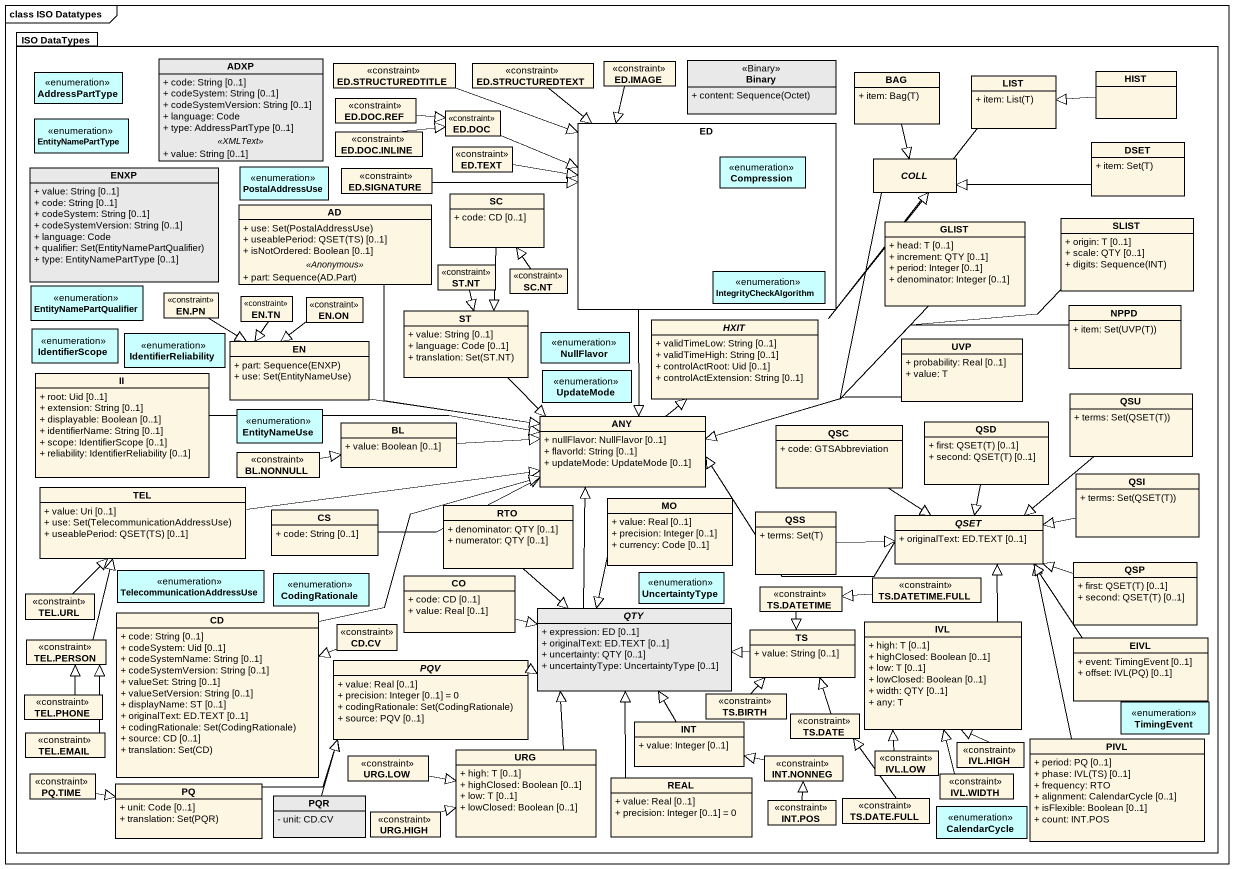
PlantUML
@startuml
mainframe class ISO Datatypes
hide circle
hide empty members
skinparam classAttributeIconSize 0
package "ISO DataTypes" as ISO_DataTypes #FFFFFF {
  enum AddressPartType #CAFFFF
  class ADXP #E9E9E9 {
    + code: String [0..1]
    + codeSystem: String [0..1]
    + codeSystemVersion: String [0..1]
    + language: Code
    + type: AddressPartType [0..1]
    .. <<XMLText>> ..
    + value: String [0..1]
  }
  class "ED.STRUCTUREDTITLE" as ED_STRUCTUREDTITLE <<constraint>>
  class "ED.STRUCTUREDTEXT" as ED_STRUCTUREDTEXT <<constraint>>
  class "ED.IMAGE" as ED_IMAGE <<constraint>>
  class Binary <<Binary>> #E9E9E9 {
    {field} + content: Sequence(Octet)
  }
  class BAG {
    {field} + item: Bag(T)
  }
  class LIST {
    {field} + item: List(T)
  }
  class HIST
  enum EntityNamePartType #CAFFFF
  class "ED.DOC.REF" as ED_DOC_REF <<constraint>>
  class "ED.DOC" as ED_DOC <<constraint>>
  rectangle ED {
    enum Compression #CAFFFF
    enum IntegrityCheckAlgorithm #CAFFFF
  }
  class "ED.DOC.INLINE" as ED_DOC_INLINE <<constraint>>
  class "ED.TEXT" as ED_TEXT <<constraint>>
  abstract class COLL
  class DSET {
    {field} + item: Set(T)
  }
  class ENXP #E9E9E9 {
    + value: String [0..1]
    + code: String [0..1]
    + codeSystem: String [0..1]
    + codeSystemVersion: String [0..1]
    + language: Code
    {field} + qualifier: Set(EntityNamePartQualifier)
    + type: EntityNamePartType [0..1]
  }
  class AD {
    {field} + use: Set(PostalAddressUse)
    {field} + useablePeriod: QSET(TS) [0..1]
    + isNotOrdered: Boolean [0..1]
    .. <<Anonymous>> ..
    {field} + part: Sequence(AD.Part)
  }
  enum PostalAddressUse #CAFFFF
  class "ED.SIGNATURE" as ED_SIGNATURE <<constraint>>
  class SC {
    + code: CD [0..1]
  }
  class GLIST {
    + head: T [0..1]
    + increment: QTY [0..1]
    + period: Integer [0..1]
    + denominator: Integer [0..1]
  }
  class SLIST {
    + origin: T [0..1]
    + scale: QTY [0..1]
    {field} + digits: Sequence(INT)
  }
  enum EntityNamePartQualifier #CAFFFF
  class "ST.NT" as ST_NT <<constraint>>
  class "SC.NT" as SC_NT <<constraint>>
  class "EN.PN" as EN_PN <<constraint>>
  class "EN.TN" as EN_TN <<constraint>>
  class "EN.ON" as EN_ON <<constraint>>
  class ST {
    + value: String [0..1]
    + language: Code [0..1]
    {field} + translation: Set(ST.NT)
  }
  abstract class HXIT {
    + validTimeLow: String [0..1]
    + validTimeHigh: String [0..1]
    + controlActRoot: Uid [0..1]
    + controlActExtension: String [0..1]
  }
  class NPPD {
    {field} + item: Set(UVP(T))
  }
  enum IdentifierScope #CAFFFF
  enum IdentifierReliability #CAFFFF
  class EN {
    {field} + part: Sequence(ENXP)
    {field} + use: Set(EntityNameUse)
  }
  enum NullFlavor #CAFFFF
  class UVP {
    + probability: Real [0..1]
    + value: T
  }
  class II {
    + root: Uid [0..1]
    + extension: String [0..1]
    + displayable: Boolean [0..1]
    + identifierName: String [0..1]
    + scope: IdentifierScope [0..1]
    + reliability: IdentifierReliability [0..1]
  }
  enum EntityNameUse #CAFFFF
  enum UpdateMode #CAFFFF
  class QSU {
    {field} + terms: Set(QSET(T))
  }
  class BL {
    + value: Boolean [0..1]
  }
  class ANY {
    + nullFlavor: NullFlavor [0..1]
    + flavorId: String [0..1]
    + updateMode: UpdateMode [0..1]
  }
  class QSC {
    + code: GTSAbbreviation
  }
  class QSD {
    {field} + first: QSET(T) [0..1]
    {field} + second: QSET(T) [0..1]
  }
  class TEL {
    + value: Uri [0..1]
    {field} + use: Set(TelecommunicationAddressUse)
    {field} + useablePeriod: QSET(TS) [0..1]
  }
  class "BL.NONNULL" as BL_NONNULL <<constraint>>
  class QSI {
    {field} + terms: Set(QSET(T))
  }
  class CS {
    + code: String [0..1]
  }
  class RTO {
    + denominator: QTY [0..1]
    + numerator: QTY [0..1]
  }
  class MO {
    + value: Real [0..1]
    + precision: Integer [0..1]
    + currency: Code [0..1]
  }
  class QSS {
    {field} + terms: Set(T)
  }
  abstract class QSET {
    + originalText: ED.TEXT [0..1]
  }
  enum TelecommunicationAddressUse #CAFFFF
  class QSP {
    {field} + first: QSET(T) [0..1]
    {field} + second: QSET(T) [0..1]
  }
  class "TEL.URL" as TEL_URL <<constraint>>
  enum CodingRationale #CAFFFF
  class CO {
    + code: CD [0..1]
    + value: Real [0..1]
  }
  abstract class QTY #E9E9E9 {
    + expression: ED [0..1]
    + originalText: ED.TEXT [0..1]
    + uncertainty: QTY [0..1]
    + uncertaintyType: UncertaintyType [0..1]
  }
  enum UncertaintyType #CAFFFF
  class "TS.DATETIME" as TS_DATETIME <<constraint>>
  class "TS.DATETIME.FULL" as TS_DATETIME_FULL <<constraint>>
  class "TEL.PERSON" as TEL_PERSON <<constraint>>
  class CD {
    + code: String [0..1]
    + codeSystem: Uid [0..1]
    + codeSystemName: String [0..1]
    + codeSystemVersion: String [0..1]
    + valueSet: String [0..1]
    + valueSetVersion: String [0..1]
    + displayName: ST [0..1]
    + originalText: ED.TEXT [0..1]
    {field} + codingRationale: Set(CodingRationale)
    + source: CD [0..1]
    {field} + translation: Set(CD)
  }
  class "CD.CV" as CD_CV <<constraint>>
  class TS {
    + value: String [0..1]
  }
  class IVL {
    + high: T [0..1]
    + highClosed: Boolean [0..1]
    + low: T [0..1]
    + lowClosed: Boolean [0..1]
    + width: QTY [0..1]
    + any: T
  }
  class EIVL {
    + event: TimingEvent [0..1]
    {field} + offset: IVL(PQ) [0..1]
  }
  abstract class PQV {
    + value: Real [0..1]
    + precision: Integer [0..1] = 0
    {field} + codingRationale: Set(CodingRationale)
    + source: PQV [0..1]
  }
  class "TEL.PHONE" as TEL_PHONE <<constraint>>
  class "TEL.EMAIL" as TEL_EMAIL <<constraint>>
  class INT {
    + value: Integer [0..1]
  }
  class "TS.BIRTH" as TS_BIRTH <<constraint>>
  class "TS.DATE" as TS_DATE <<constraint>>
  enum TimingEvent #CAFFFF
  class "PQ.TIME" as PQ_TIME <<constraint>>
  class "URG.LOW" as URG_LOW <<constraint>>
  class URG {
    + high: T [0..1]
    + highClosed: Boolean [0..1]
    + low: T [0..1]
    + lowClosed: Boolean [0..1]
  }
  class "INT.NONNEG" as INT_NONNEG <<constraint>>
  class "IVL.LOW" as IVL_LOW <<constraint>>
  class "IVL.WIDTH" as IVL_WIDTH <<constraint>>
  class "IVL.HIGH" as IVL_HIGH <<constraint>>
  class PIVL {
    + period: PQ [0..1]
    {field} + phase: IVL(TS) [0..1]
    + frequency: RTO
    + alignment: CalendarCycle [0..1]
    + isFlexible: Boolean [0..1]
    + count: INT.POS
  }
  class PQ {
    + unit: Code [0..1]
    {field} + translation: Set(PQR)
  }
  class PQR #E9E9E9 {
    - unit: CD.CV
  }
  class "URG.HIGH" as URG_HIGH <<constraint>>
  class REAL {
    + value: Real [0..1]
    + precision: Integer [0..1] = 0
  }
  class "INT.POS" as INT_POS <<constraint>>
  class "TS.DATE.FULL" as TS_DATE_FULL <<constraint>>
  enum CalendarCycle #CAFFFF
}
ED_STRUCTUREDTITLE -right-|> ED
ED_STRUCTUREDTEXT --|> ED
ED_IMAGE --|> ED
BAG --|> COLL
LIST --|> COLL
HIST -left-|> LIST
ED_DOC_REF -right-|> ED_DOC
ED_DOC -right-|> ED
ED --|> ANY
ED_DOC_INLINE -right-|> ED_DOC
ED_TEXT -right-|> ED
COLL --|> ANY
DSET -left-|> COLL
AD --|> ANY
ED_SIGNATURE -right-|> ED
SC --|> ST
GLIST -left-|> ANY
SLIST -left-|> ANY
ST_NT --|> ST
SC_NT -up-|> SC
EN_PN --|> EN
EN_TN --|> EN
EN_ON --|> EN
ST --|> ANY
NPPD -left-|> ANY
EN -right-|> ANY
UVP -left-|> ANY
II -right-|> ANY
QSU --|> QSET
BL -right-|> ANY
ANY -up-|> HXIT
QSC --|> QSET
QSD --|> QSET
TEL -right-|> ANY
BL_NONNULL -right-|> BL
QSI -left-|> QSET
CS -right-|> ANY
RTO --|> QTY
MO --|> QTY
QSS -right-|> QSET
QSET -left-|> ANY
QSP -left-|> QSET
TEL_URL -up-|> TEL
CO -right-|> QTY
QTY -up-|> ANY
TS_DATETIME --|> TS
TS_DATETIME_FULL -left-|> TS_DATETIME
TEL_PERSON -up-|> TEL
CD -up-|> ANY
CD_CV -left-|> CD
TS -left-|> QTY
IVL -up-|> QSET
EIVL -up-|> QSET
PQV -right-|> QTY
TEL_PHONE -up-|> TEL_PERSON
TEL_EMAIL -up-|> TEL_PERSON
INT -up-|> QTY
TS_BIRTH -up-|> TS
TS_DATE -up-|> TS
PQ_TIME -right-|> PQ
URG_LOW -right-|> URG
URG -up-|> QTY
INT_NONNEG -left-|> INT
IVL_LOW -up-|> IVL
IVL_WIDTH -up-|> IVL
IVL_HIGH -up-|> IVL
PIVL -up-|> QSET
PQ -right-|> PQV
PQR -up-|> PQV
URG_HIGH -right-|> URG
REAL -up-|> QTY
INT_POS -up-|> INT_NONNEG
TS_DATE_FULL -up-|> TS_DATE
@enduml
